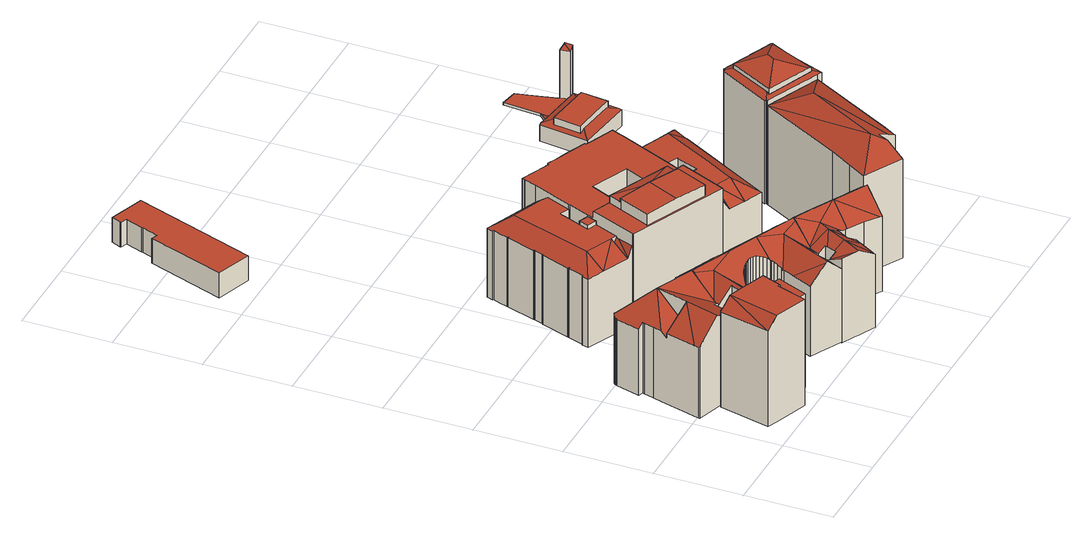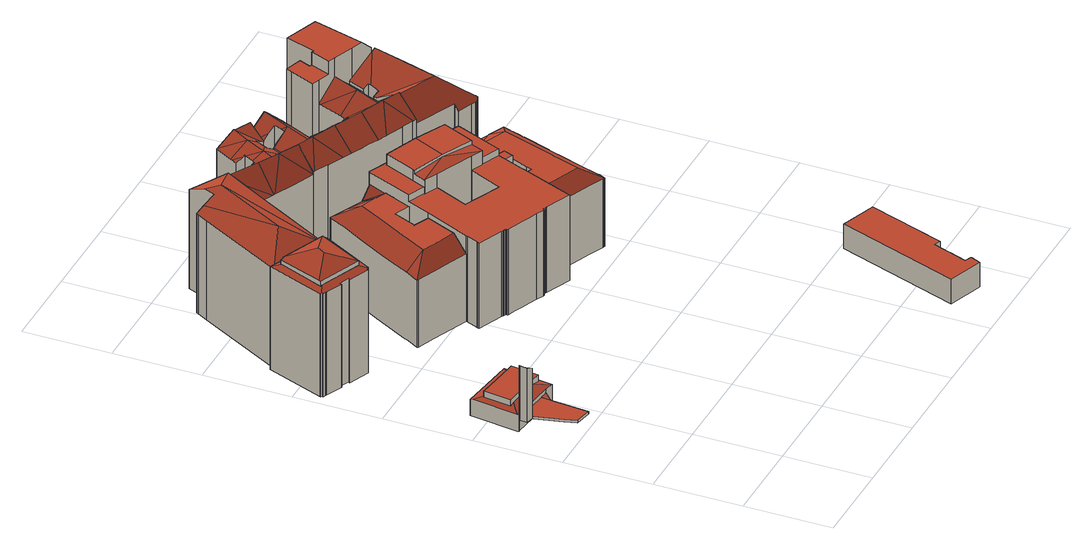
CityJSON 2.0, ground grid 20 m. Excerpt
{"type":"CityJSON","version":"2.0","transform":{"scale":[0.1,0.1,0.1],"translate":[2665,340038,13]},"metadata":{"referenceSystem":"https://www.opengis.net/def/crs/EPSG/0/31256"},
"CityObjects":{
"building1":{"type":"Building","attributes":{"Blattnummer":"105080","HoeheDach":"39","HoeheGrund":"13","NiedrigsteTraufeDesGebaeudes":"36","roofType":"FLACHDACH","measuredHeight":25.95},"geometry":[{"type":"Solid","lod":"2","boundaries":[[[[0,1,2,3]],[[4,1,0]],[[5,6,7,8,9,0,3,10]],[[11,12,13,14,15,16,17,18]],[[9,8,19,20]],[[7,6,15,14]],[[5,10,21,22]],[[17,16,23,24]],[[13,12,25,26]],[[12,11,27,25]],[[11,18,28,27]],[[18,17,24,28]],[[28,24,23,29,22,21,30,31,32,33,34,20,19,35,26,25,27]],[[9,20,34,33,4,0]],[[23,16,15,6,5,22,29]],[[14,13,26,35,19,8,7]],[[21,10,3,2,31,30]],[[1,4,33,32,31,2]]]],"semantics":{"surfaces":[{"type":"RoofSurface","Dachneigung":"41.85","Dachorientierung":"285.28","Flaeche":"22.73"},{"type":"RoofSurface","Dachneigung":"45.83","Dachorientierung":"283.5","Flaeche":"23.45"},{"type":"RoofSurface","Dachneigung":"90.0","Dachorientierung":"-1.0","Flaeche":"108.23"},{"type":"RoofSurface","Dachneigung":"90.0","Dachorientierung":"-1.0","Flaeche":"34.58"},{"type":"WallSurface"},{"type":"GroundSurface"}],"values":[[0,1,2,3,4,4,4,4,4,4,4,4,5,4,4,4,4,4]]}}]},
"building2":{"type":"Building","children":["building2-1","building2-2","building2-3","building2-4"]},
"building2-1":{"type":"BuildingPart","attributes":{"Blattnummer":"105080","HoeheDach":"26","HoeheGrund":"14","NiedrigsteTraufeDesGebaeudes":"26","roofType":"FLACHDACH","measuredHeight":12.68},"parents":["building2"],"geometry":[{"type":"Solid","lod":"2","boundaries":[[[[36,37,38,39,40,41,42,43,44,45,46,47,48,49]],[[50,51,52,53,54,55,56,57,58,59,60,61,62,63]],[[61,36,49,62]],[[60,37,36,61]],[[59,38,37,60]],[[58,39,38,59]],[[57,40,39,58]],[[56,41,40,57]],[[55,42,41,56]],[[54,43,42,55]],[[53,44,43,54]],[[52,45,44,53]],[[51,46,45,52]],[[50,47,46,51]],[[63,48,47,50]],[[62,49,48,63]]]],"semantics":{"surfaces":[{"type":"GroundSurface"},{"type":"RoofSurface","Dachneigung":"90.0","Dachorientierung":"-1.0","Flaeche":"9.76"},{"type":"WallSurface"}],"values":[[0,1,2,2,2,2,2,2,2,2,2,2,2,2,2,2]]}}]},
"building2-2":{"type":"BuildingPart","attributes":{"Blattnummer":"105080","HoeheDach":"36","HoeheGrund":"13","NiedrigsteTraufeDesGebaeudes":"30","roofType":"SATTELDACH","measuredHeight":22.44},"parents":["building2"],"geometry":[{"type":"Solid","lod":"2","boundaries":[[[[64,65,66,67]],[[68,69,70]],[[71,72,73,74]],[[75,76,77,78]],[[79,80,70,72,81]],[[81,72,71]],[[82,83,78,84]],[[85,86,87,82,84,88]],[[89,90,91]],[[92,93,94,95,96,97,88,98,99]],[[100,101,102,103,104,105,106]],[[107,85,88,108]],[[109,110,111,97,104,112]],[[112,104,103]],[[113,101,100]],[[114,97,111]],[[115,116,108,117]],[[66,65,118,119]],[[120,121,122,123]],[[124,125,126,127]],[[125,128,129,126]],[[130,131,132,133]],[[131,134,135,132]],[[134,136,137,135]],[[136,138,139,137]],[[140,141,142,143]],[[141,144,145,142]],[[144,146,147,145]],[[146,148,149,147]],[[148,150,151,149]],[[150,152,153,151]],[[152,154,155,153]],[[154,156,157,155]],[[156,158,159,157]],[[158,160,161,159]],[[95,94,162,163]],[[94,93,164,162]],[[93,92,165,164]],[[92,99,166,165]],[[167,168,169,170]],[[69,68,77,76,171,172,173,174,122,121]],[[111,110,175,176,177,178,179,115,117,114]],[[83,82,87,86,85,107,180,167,170,181,182,183,184,185,186,187,188,129,128,189]],[[177,176,175,190,191,192,193,194,195,196,197,198,199,200,201,202,203,204,163,162,164,165,166,205,143,142,145,147,149,151,153,155,157,159,161,206,133,132,135,137,139,207,208,209,210,211,212,213,214,119,118,215,216,217,123,122,174,173,172,171,218,127,126,129,188,187,186,185,184,183,182,181,170,169,219,179,178]],[[210,209,208,79,81,71,74,211]],[[89,220,221,203,202,201,200,90]],[[198,197,106,105,91,90,200,199]],[[192,191,112,103,102,193]],[[115,179,219,169,168,116]],[[175,110,109,112,191,190]],[[196,195,113,100,106,197]],[[113,195,194,193,102,101]],[[96,95,163,204,203,221]],[[166,99,98,140,143,205]],[[206,161,160,222,130,133]],[[207,139,138,80,79,208]],[[124,127,218,171,76,75]],[[211,74,73,223,213,212]],[[224,120,123,217,216,225]],[[213,223,67,66,119,214]],[[225,216,215,118,65,64]],[[116,168,167,180,107,108]],[[114,117,108,88,97]],[[105,104,97,96,221,220,89,91]],[[138,136,134,131,130,222,160,158,156,154,152,150,148,146,144,141,140,98,88,84,70,80]],[[83,189,128,125,124,75,78]],[[84,78,77,68,70]],[[223,73,72,70,69,121,120,224,225,64,67]]]],"semantics":{"surfaces":[{"type":"RoofSurface","Dachneigung":"47.55","Dachorientierung":"293.14","Flaeche":"12.4"},{"type":"RoofSurface","Dachneigung":"50.32","Dachorientierung":"203.25","Flaeche":"16.79"},{"type":"RoofSurface","Dachneigung":"47.55","Dachorientierung":"113.84","Flaeche":"23.1"},{"type":"RoofSurface","Dachneigung":"50.32","Dachorientierung":"23.34","Flaeche":"16.51"},{"type":"RoofSurface","Dachneigung":"47.99","Dachorientierung":"113.84","Flaeche":"24.02"},{"type":"RoofSurface","Dachneigung":"47.99","Dachorientierung":"114.54","Flaeche":"18.95"},{"type":"RoofSurface","Dachneigung":"49.98","Dachorientierung":"23.34","Flaeche":"26.94"},{"type":"RoofSurface","Dachneigung":"49.92","Dachorientierung":"23.52","Flaeche":"49.02"},{"type":"RoofSurface","Dachneigung":"48.42","Dachorientierung":"294.54","Flaeche":"14.78"},{"type":"RoofSurface","Dachneigung":"49.82","Dachorientierung":"203.3","Flaeche":"27.8"},{"type":"RoofSurface","Dachneigung":"48.41","Dachorientierung":"115.39","Flaeche":"23.15"},{"type":"RoofSurface","Dachneigung":"49.83","Dachorientierung":"23.27","Flaeche":"27.66"},{"type":"RoofSurface","Dachneigung":"48.93","Dachorientierung":"115.38","Flaeche":"22.01"},{"type":"RoofSurface","Dachneigung":"48.9","Dachorientierung":"116.24","Flaeche":"0.65"},{"type":"RoofSurface","Dachneigung":"48.9","Dachorientierung":"116.24","Flaeche":"1.57"},{"type":"RoofSurface","Dachneigung":"49.4","Dachorientierung":"203.25","Flaeche":"13.41"},{"type":"RoofSurface","Dachneigung":"49.4","Dachorientierung":"23.34","Flaeche":"13.49"},{"type":"WallSurface"},{"type":"GroundSurface"},{"type":"RoofSurface","Dachneigung":"49.59","Dachorientierung":"23.79","Flaeche":"26.19"},{"type":"RoofSurface","Dachneigung":"49.58","Dachorientierung":"203.42","Flaeche":"11.69"},{"type":"RoofSurface","Dachneigung":"48.93","Dachorientierung":"295.39","Flaeche":"52.09"},{"type":"RoofSurface","Dachneigung":"49.96","Dachorientierung":"203.22","Flaeche":"55.84"},{"type":"RoofSurface","Dachneigung":"50.15","Dachorientierung":"23.8","Flaeche":"25.84"},{"type":"RoofSurface","Dachneigung":"50.15","Dachorientierung":"203.34","Flaeche":"11.72"},{"type":"RoofSurface","Dachneigung":"47.99","Dachorientierung":"293.84","Flaeche":"34.98"}],"values":[[0,1,2,3,4,5,6,7,8,9,10,11,12,13,14,15,16,17,17,17,17,17,17,17,17,17,17,17,17,17,17,17,17,17,17,17,17,17,17,17,17,17,17,18,17,17,17,17,17,17,17,17,17,17,17,17,17,17,17,17,17,19,20,21,22,23,24,25]]}}]},
"building2-3":{"type":"BuildingPart","attributes":{"Blattnummer":"105080","HoeheDach":"36","HoeheGrund":"13","NiedrigsteTraufeDesGebaeudes":"31","roofType":"SATTELDACH","measuredHeight":22.95},"parents":["building2"],"geometry":[{"type":"Solid","lod":"2","boundaries":[[[[226,227,228,229,230]],[[231,232,233,234,227,226]],[[235,236,237,238,239]],[[232,231,240]],[[236,235,233,232]],[[241,242,237,236]],[[243,242,241]],[[244,245,246,247,236,232,248]],[[249,248,232,240]],[[250,251,243,252]],[[253,254,241,236,255]],[[255,236,247]],[[256,245,244]],[[257,258,259,241,254]],[[260,261,252,259]],[[262,259,258,263]],[[264,265,260,259,266]],[[267,266,259,262]],[[268,269,270,271,272,273,265,264]],[[229,228,274,275]],[[239,238,276,277]],[[273,272,278,279]],[[272,271,280,278]],[[269,268,281,282]],[[283,261,260,265,273,279,284,285,286,287,288,289,251,250]],[[237,242,243,251,289,290,291,292,276,238]],[[293,294,295,296,249,240,231,226,230,229,275,297]],[[298,299,300,301,302,303,304,305,306,307,308,309,310,311,312,313,296,295,294,293,297,275,274,314,315,316,317,277,276,292,291,290,289,288,287,286,285,284,279,278,280,318,282,281]],[[233,235,239,277,317,316,315,234]],[[308,307,306,253,255,247,246,309]],[[313,312,311,256,244,248,249,296]],[[300,299,298,281,268,264,266,267]],[[269,282,318,280,271,270]],[[300,267,262,263,302,301]],[[302,263,258,257,304,303]],[[304,257,254,253,306,305]],[[256,311,310,309,246,245]],[[234,315,314,274,228,227]],[[261,283,250,252]],[[259,252,243,241]]]],"semantics":{"surfaces":[{"type":"RoofSurface","Dachneigung":"60.17","Dachorientierung":"26.24","Flaeche":"11.37"},{"type":"RoofSurface","Dachneigung":"58.97","Dachorientierung":"298.86","Flaeche":"12.83"},{"type":"RoofSurface","Dachneigung":"60.07","Dachorientierung":"296.24","Flaeche":"11.85"},{"type":"RoofSurface","Dachneigung":"57.7","Dachorientierung":"118.86","Flaeche":"12.44"},{"type":"RoofSurface","Dachneigung":"58.97","Dachorientierung":"298.61","Flaeche":"11.32"},{"type":"RoofSurface","Dachneigung":"60.16","Dachorientierung":"299.04","Flaeche":"8.48"},{"type":"RoofSurface","Dachneigung":"43.48","Dachorientierung":"209.41","Flaeche":"17.47"},{"type":"RoofSurface","Dachneigung":"58.97","Dachorientierung":"118.61","Flaeche":"14.08"},{"type":"RoofSurface","Dachneigung":"58.89","Dachorientierung":"121.47","Flaeche":"13.11"},{"type":"RoofSurface","Dachneigung":"43.52","Dachorientierung":"27.68","Flaeche":"17.86"},{"type":"RoofSurface","Dachneigung":"60.16","Dachorientierung":"119.03","Flaeche":"7.09"},{"type":"RoofSurface","Dachneigung":"60.18","Dachorientierung":"121.47","Flaeche":"3.58"},{"type":"RoofSurface","Dachneigung":"60.18","Dachorientierung":"121.47","Flaeche":"1.64"},{"type":"RoofSurface","Dachneigung":"47.41","Dachorientierung":"209.41","Flaeche":"19.11"},{"type":"RoofSurface","Dachneigung":"47.37","Dachorientierung":"27.68","Flaeche":"20.02"},{"type":"RoofSurface","Dachneigung":"47.43","Dachorientierung":"211.7","Flaeche":"26.38"},{"type":"RoofSurface","Dachneigung":"47.37","Dachorientierung":"27.84","Flaeche":"34.73"},{"type":"RoofSurface","Dachneigung":"50.32","Dachorientierung":"207.84","Flaeche":"33.5"},{"type":"RoofSurface","Dachneigung":"50.14","Dachorientierung":"24.02","Flaeche":"31.4"},{"type":"WallSurface"},{"type":"GroundSurface"},{"type":"RoofSurface","Dachneigung":"45.41","Dachorientierung":"24.02","Flaeche":"37.85"},{"type":"RoofSurface","Dachneigung":"45.51","Dachorientierung":"207.68","Flaeche":"17.11"}],"values":[[0,1,2,3,4,5,6,7,8,9,10,11,12,13,14,15,16,17,18,19,19,19,19,19,19,19,19,20,19,19,19,19,19,19,19,19,19,19,21,22]]}}]},
"building2-4":{"type":"BuildingPart","attributes":{"Blattnummer":"105080","HoeheDach":"36","HoeheGrund":"13","NiedrigsteTraufeDesGebaeudes":"29","roofType":"SATTELDACH","measuredHeight":22.43},"parents":["building2"],"geometry":[{"type":"Solid","lod":"2","boundaries":[[[[319,320,321,322,323]],[[324,325,320,319]],[[326,327,328,329]],[[330,331,332,333,334,335,336]],[[337,326,338]],[[322,321,339,340]],[[324,319,329,328]],[[341,342,343,344]],[[342,345,346,343]],[[345,347,348,346]],[[349,350,351,352]],[[350,353,354,351]],[[353,355,356,354]],[[355,357,358,356]],[[357,359,360,358]],[[359,361,362,360]],[[361,363,364,362]],[[363,365,366,364]],[[367,368,369,370]],[[368,371,372,369]],[[371,373,374,372]],[[373,375,376,374]],[[375,377,378,376]],[[377,379,380,378]],[[379,381,382,380]],[[381,383,384,382]],[[383,385,386,384]],[[385,387,388,386]],[[387,389,390,388]],[[333,332,118,391]],[[332,331,119,118]],[[331,330,392,119]],[[330,336,393,392]],[[319,326,329]],[[394,395,396,122]],[[320,325,324,328,327,341,344,397,398,399,400,339,321]],[[401,122,396,402,391,118,119,392,393,403,404,340,339,400,399,398,397,344,343,346,348,405,352,351,354,356,358,360,362,364,366,406,370,369,372,374,376,378,380,382,384,386,388,390,407,171,408]],[[403,393,336,335,323,322,340,404]],[[394,122,401,408,171,409,337,338]],[[409,171,407,390,389,410]],[[402,396,395,334,333,391]],[[411,367,370,406,366,365]],[[412,349,352,405,348,347]],[[337,409,410,389,387,385,383,381,379,377,375,373,371,368,367,411,326]],[[334,395,394,338,326,319,323,335]],[[342,341,327,326,411,365,363,361,359,357,355,353,350,349,412,347,345]]]],"semantics":{"surfaces":[{"type":"RoofSurface","Dachneigung":"46.53","Dachorientierung":"286.57","Flaeche":"35.12"},{"type":"RoofSurface","Dachneigung":"47.12","Dachorientierung":"285.58","Flaeche":"27.48"},{"type":"RoofSurface","Dachneigung":"50.95","Dachorientierung":"203.58","Flaeche":"33.16"},{"type":"RoofSurface","Dachneigung":"60.85","Dachorientierung":"110.9","Flaeche":"22.43"},{"type":"RoofSurface","Dachneigung":"57.23","Dachorientierung":"203.58","Flaeche":"39.48"},{"type":"WallSurface"},{"type":"GroundSurface"},{"type":"RoofSurface","Dachneigung":"43.36","Dachorientierung":"23.58","Flaeche":"96.39"},{"type":"RoofSurface","Dachneigung":"62.42","Dachorientierung":"106.57","Flaeche":"85.81"},{"type":"RoofSurface","Dachneigung":"47.68","Dachorientierung":"285.58","Flaeche":"54.49"}],"values":[[0,1,2,3,4,5,5,5,5,5,5,5,5,5,5,5,5,5,5,5,5,5,5,5,5,5,5,5,5,5,5,5,5,5,5,5,6,5,5,5,5,5,5,7,8,9]]}}]},
"building3":{"type":"Building","attributes":{"Blattnummer":"105080","HoeheDach":"22","HoeheGrund":"16","NiedrigsteTraufeDesGebaeudes":"22","roofType":"FLACHDACH","measuredHeight":6.01},"geometry":[{"type":"Solid","lod":"2","boundaries":[[[[413,414,415,416,417,418,419,420,421,422,423,424]],[[425,426,427,428,429,430,431,432,433,434,435,436]],[[434,413,424,435]],[[433,414,413,434]],[[432,415,414,433]],[[431,416,415,432]],[[430,417,416,431]],[[429,418,417,430]],[[428,419,418,429]],[[427,420,419,428]],[[426,421,420,427]],[[425,422,421,426]],[[436,423,422,425]],[[435,424,423,436]]]],"semantics":{"surfaces":[{"type":"GroundSurface"},{"type":"RoofSurface","Dachneigung":"90.0","Dachorientierung":"-1.0","Flaeche":"245.89"},{"type":"WallSurface"}],"values":[[0,1,2,2,2,2,2,2,2,2,2,2,2,2]]}}]},
"building4":{"type":"Building","children":["building4-1","building4-2","building4-3","building4-4","building4-5"]},
"building4-1":{"type":"BuildingPart","attributes":{"Blattnummer":"105080","HoeheDach":"39","HoeheGrund":"14","NiedrigsteTraufeDesGebaeudes":"38","roofType":"SATTELDACH","measuredHeight":25.34},"parents":["building4"],"geometry":[{"type":"Solid","lod":"2","boundaries":[[[[437,438,439,440,441]],[[442,443,444,445]],[[446,447,448,442,445]],[[449,450,437,441,451]],[[452,446,445,453]],[[440,439,454,455]],[[448,447,456,457]],[[449,451,458,459]],[[459,458,460,455,454,461,462,463,457,456,464,465,466]],[[466,465,452,453,450,449,459]],[[452,465,464,456,447,446]],[[448,457,463,462,443,442]],[[458,451,441,440,455,460]],[[450,453,445,444,438,437]],[[438,444,443,462,461,454,439]]]],"semantics":{"surfaces":[{"type":"RoofSurface","Dachneigung":"87.16","Dachorientierung":"293.69","Flaeche":"64.66"},{"type":"RoofSurface","Dachneigung":"85.03","Dachorientierung":"293.68","Flaeche":"12.83"},{"type":"RoofSurface","Dachneigung":"77.71","Dachorientierung":"23.69","Flaeche":"25.63"},{"type":"RoofSurface","Dachneigung":"87.16","Dachorientierung":"113.68","Flaeche":"64.61"},{"type":"RoofSurface","Dachneigung":"85.03","Dachorientierung":"113.68","Flaeche":"12.82"},{"type":"WallSurface"},{"type":"GroundSurface"}],"values":[[0,1,2,3,4,5,5,5,6,5,5,5,5,5,5]]}}]},
"building4-2":{"type":"BuildingPart","attributes":{"Blattnummer":"105080","HoeheDach":"34","HoeheGrund":"14","NiedrigsteTraufeDesGebaeudes":"34","roofType":"FLACHDACH","measuredHeight":20.18},"parents":["building4"],"geometry":[{"type":"Solid","lod":"2","boundaries":[[[[467,468,469,470]],[[471,472,473,474]],[[472,467,470,473]],[[471,468,467,472]],[[474,469,468,471]],[[473,470,469,474]]]],"semantics":{"surfaces":[{"type":"GroundSurface"},{"type":"RoofSurface","Dachneigung":"90.0","Dachorientierung":"-1.0","Flaeche":"5.53"},{"type":"WallSurface"}],"values":[[0,1,2,2,2,2]]}}]},
"building4-3":{"type":"BuildingPart","attributes":{"Blattnummer":"105080","HoeheDach":"33","HoeheGrund":"14","NiedrigsteTraufeDesGebaeudes":"30","roofType":"FLACHDACH","measuredHeight":19.69},"parents":["building4"],"geometry":[{"type":"Solid","lod":"2","boundaries":[[[[475,476,477]],[[478,479,480,475,477]],[[481,478,482]],[[483,481,482]],[[483,482,484]],[[485,486,487]],[[488,489,490,491]],[[481,492,480,479]],[[481,479,478]],[[493,494,495,496]],[[497,484,498,499]],[[500,485,501,502]],[[497,503,504,505,506,487,486,507,508,483,484]],[[509,510,511,512,513,501,485,487,506,505,504,503,497,499]],[[514,515,498,484,482,478,477,476,516,517]],[[512,511,510,509,499,498,515,514,517,516,518,519,491,490,520,496,495,521,522,523,524,502,501,513]],[[483,508,507,486,525,526,494,493,527,489,488,492,481]],[[486,485,500,528,529,530,526,525]],[[475,480,492,488,491,519,518,516,476]],[[527,493,496,520,490,489]],[[528,500,502,524,523,522,530,529]],[[526,530,522,521,495,494]]]],"semantics":{"surfaces":[{"type":"RoofSurface","Dachneigung":"34.12","Dachorientierung":"113.37","Flaeche":"8.33"},{"type":"RoofSurface","Dachneigung":"37.75","Dachorientierung":"117.36","Flaeche":"9.85"},{"type":"RoofSurface","Dachneigung":"55.02","Dachorientierung":"203.68","Flaeche":"11.64"},{"type":"RoofSurface","Dachneigung":"55.61","Dachorientierung":"202.1","Flaeche":"12.45"},{"type":"RoofSurface","Dachneigung":"55.68","Dachorientierung":"203.68","Flaeche":"13.71"},{"type":"RoofSurface","Dachneigung":"55.28","Dachorientierung":"119.04","Flaeche":"10.63"},{"type":"WallSurface"},{"type":"RoofSurface","Dachneigung":"55.29","Dachorientierung":"118.83","Flaeche":"131.42"},{"type":"GroundSurface"},{"type":"RoofSurface","Dachneigung":"90.0","Dachorientierung":"-1.0","Flaeche":"135.58"},{"type":"RoofSurface","Dachneigung":"48.52","Dachorientierung":"22.1","Flaeche":"55.3"}],"values":[[0,1,2,3,4,5,6,6,6,6,6,6,7,6,6,8,9,10,6,6,6,6]]}}]},
"building4-4":{"type":"BuildingPart","attributes":{"Blattnummer":"105080","HoeheDach":"33","HoeheGrund":"14","NiedrigsteTraufeDesGebaeudes":"31","roofType":"FLACHDACH","measuredHeight":19.41},"parents":["building4"],"geometry":[{"type":"Solid","lod":"2","boundaries":[[[[531,532,533]],[[534,531,533,535]],[[534,535,536]],[[537,538,539,540,541]],[[537,541,542]],[[543,544,545,546]],[[547,548,549,550]],[[548,551,552,549]],[[551,553,554,552]],[[553,555,556,554]],[[555,557,558,556]],[[557,559,560,558]],[[559,561,562,560]],[[561,563,564,562]],[[563,565,566,564]],[[565,567,568,566]],[[567,569,570,568]],[[569,571,572,570]],[[571,573,574,572]],[[573,575,576,574]],[[534,536,540,539]],[[577,578,579,580]],[[581,534,539,538]],[[582,583,584,585]],[[583,586,587,584]],[[588,589,590,591]],[[592,593,594,595]],[[593,596,597,594]],[[598,599,600,601,542,541,540,536,535,533,532,602,603]],[[604,605,585,584,587,606,580,579,607,608,601,600,599,598,603,602,546,545,609,550,549,552,554,556,558,560,562,564,566,568,570,572,574,576,610,591,590,595,594,597,611,612,613]],[[614,615,592,589,588,616,575,573,571,569,567,565,563,561,559,557,555,553,551,548,547,617,544,543,532,531]],[[581,578,577,618,586,583,582,619,620,621,622,615,614,531,534]],[[608,607,579,578,581,538,537,542,601]],[[613,612,623,621,620,604]],[[623,612,611,597,596,624]],[[592,595,590,589]],[[604,620,619,582,585,605]],[[606,587,586,618,577,580]],[[616,588,591,610,576,575]],[[617,547,550,609,545,544]],[[543,546,602,532]],[[622,621,623,624,596,593,592,615]]]],"semantics":{"surfaces":[{"type":"RoofSurface","Dachneigung":"58.08","Dachorientierung":"203.54","Flaeche":"11.07"},{"type":"RoofSurface","Dachneigung":"58.12","Dachorientierung":"202.53","Flaeche":"18.38"},{"type":"RoofSurface","Dachneigung":"58.75","Dachorientierung":"203.54","Flaeche":"18.34"},{"type":"RoofSurface","Dachneigung":"28.72","Dachorientierung":"288.63","Flaeche":"7.48"},{"type":"RoofSurface","Dachneigung":"24.54","Dachorientierung":"291.84","Flaeche":"6.29"},{"type":"WallSurface"},{"type":"GroundSurface"},{"type":"RoofSurface","Dachneigung":"56.22","Dachorientierung":"288.66","Flaeche":"114.45"},{"type":"RoofSurface","Dachneigung":"89.99","Dachorientierung":"-1.0","Flaeche":"159.42"},{"type":"RoofSurface","Dachneigung":"50.88","Dachorientierung":"22.52","Flaeche":"50.99"}],"values":[[0,1,2,3,4,5,5,5,5,5,5,5,5,5,5,5,5,5,5,5,5,5,5,5,5,5,5,5,5,6,7,8,5,5,5,5,5,5,5,5,5,9]]}}]},
"building4-5":{"type":"BuildingPart","attributes":{"Blattnummer":"105080","HoeheDach":"36","HoeheGrund":"14","NiedrigsteTraufeDesGebaeudes":"35","roofType":"FLACHDACH","measuredHeight":22.45},"parents":["building4"],"geometry":[{"type":"Solid","lod":"2","boundaries":[[[[625,626,627,628]],[[626,629,630,627]],[[629,631,632,630]],[[631,633,634,632]],[[633,635,636,634]],[[635,637,638,636]],[[637,639,640,638]],[[639,641,642,640]],[[641,643,644,642]],[[643,645,646,644]],[[645,647,648,646]],[[647,649,650,648]],[[651,652,456,465]],[[652,653,654,456]],[[653,655,656,654]],[[655,657,457,656]],[[657,658,462,457]],[[659,660,625,628,661,662,663,664,665,666]],[[667,668,669,670,671,672,673,674,675]],[[676,677,650,649,678,679,680,681,682]],[[683,684,651,465,685,459,686]],[[462,658,687,688,454]],[[644,646,648,650,677,676,682,689,690,674,673,672,671,691,692,693,694,695,696,697,698,699,700,701,702,664,663,662,661,628,627,630,632,634,636,638,640,642],[457,462,454,455,458,459,685,465,456,654,656]],[[681,680,683,686,703,704,688,687,668,667,675,705,706]],[[657,655,653,652,651,684,679,678,649,647,645,643,641,639,637,635,633,631,629,626,625,660,659,666,665,707,708,709,710,711,712,713,714,715,716,717,718,670,669,658]],[[705,675,674,690]],[[668,687,658,669]],[[688,704,455,454]],[[704,703,458,455]],[[703,686,459,458]],[[683,680,679,684]],[[681,706,689,682]],[[706,705,690,689]],[[670,718,691,671]],[[718,717,692,691]],[[717,716,693,692]],[[716,715,694,693]],[[715,714,695,694]],[[714,713,696,695]],[[713,712,697,696]],[[712,711,698,697]],[[711,710,699,698]],[[710,709,700,699]],[[709,708,701,700]],[[708,707,702,701]],[[707,665,664,702]]]],"semantics":{"surfaces":[{"type":"WallSurface"},{"type":"GroundSurface"},{"type":"RoofSurface","Dachneigung":"90.0","Dachorientierung":"-1.0","Flaeche":"113.74"},{"type":"RoofSurface","Dachneigung":"90.0","Dachorientierung":"-1.0","Flaeche":"445.83"}],"values":[[0,0,0,0,0,0,0,0,0,0,0,0,0,0,0,0,0,0,0,0,0,0,1,2,3,0,0,0,0,0,0,0,0,0,0,0,0,0,0,0,0,0,0,0,0,0]]}}]},
"building5":{"type":"Building","children":["building5-1","building5-2","building5-3"]},
"building5-1":{"type":"BuildingPart","attributes":{"Blattnummer":"105080","HoeheDach":"41","HoeheGrund":"13","NiedrigsteTraufeDesGebaeudes":"38","roofType":"WALMDACH","measuredHeight":27.76},"parents":["building5"],"geometry":[{"type":"Solid","lod":"2","boundaries":[[[[719,720,721,722,723,724,725]],[[726,725,724,727]],[[728,719,725,729]],[[730,731,729,725,726]],[[732,733,734,729,731,735]],[[734,728,729]],[[724,723,736,737]],[[727,724,737,738]],[[734,733,739,740]],[[733,732,741,739]],[[732,735,742,741]],[[728,734,740,743]],[[741,742,744,745,746,738,737,736,747,748,749,750,743,740,739]],[[720,719,728,743,750,749,748,721]],[[742,735,731,730,745,744]],[[738,746,745,730,726,727]],[[722,721,748,747,736,723]]]],"semantics":{"surfaces":[{"type":"RoofSurface","Dachneigung":"62.83","Dachorientierung":"299.27","Flaeche":"125.98"},{"type":"RoofSurface","Dachneigung":"62.74","Dachorientierung":"208.44","Flaeche":"45.13"},{"type":"RoofSurface","Dachneigung":"62.45","Dachorientierung":"299.01","Flaeche":"74.65"},{"type":"RoofSurface","Dachneigung":"62.94","Dachorientierung":"119.01","Flaeche":"56.78"},{"type":"RoofSurface","Dachneigung":"62.57","Dachorientierung":"118.76","Flaeche":"122.72"},{"type":"RoofSurface","Dachneigung":"62.6","Dachorientierung":"22.79","Flaeche":"54.74"},{"type":"WallSurface"},{"type":"GroundSurface"}],"values":[[0,1,2,3,4,5,6,6,6,6,6,6,7,6,6,6,6]]}}]},
"building5-2":{"type":"BuildingPart","attributes":{"Blattnummer":"105080","HoeheDach":"40","HoeheGrund":"14","NiedrigsteTraufeDesGebaeudes":"39","roofType":"PULTDACH","measuredHeight":25.85},"parents":["building5"],"geometry":[{"type":"Solid","lod":"2","boundaries":[[[[751,752,753,754,755,756,757,758,759]],[[760,761,762,763,764,752,751,765,766]],[[767,768,769,770,771,772,773,774,775,776,777,778,779,755,754]],[[780,781,768,767,782,762,761]],[[758,757,783,784]],[[757,756,785,783]],[[759,758,784,786]],[[764,763,787,788]],[[761,760,789,790]],[[760,766,791,789]],[[766,765,792,791]],[[779,778,793,794]],[[778,777,795,793]],[[777,776,796,795]],[[776,775,797,796]],[[775,774,798,797]],[[774,773,799,798]],[[773,772,800,799]],[[772,771,801,800]],[[771,770,802,801]],[[770,769,803,802]],[[781,780,804,805]],[[780,761,790,804]],[[790,789,791,792,806,786,784,783,785,807,794,793,795,796,797,798,799,800,801,802,803,808,805,804],[809,810,811,788,787,812,813,814]],[[814,813,782,767,754,753,810,809]],[[781,805,808,803,769,768]],[[762,782,813,812,787,763]],[[751,759,786,806,792,765]],[[811,810,753,752,764,788]],[[755,779,794,807,785,756]]]],"semantics":{"surfaces":[{"type":"RoofSurface","Dachneigung":"68.52","Dachorientierung":"298.81","Flaeche":"24.58"},{"type":"RoofSurface","Dachneigung":"68.61","Dachorientierung":"202.6","Flaeche":"18.19"},{"type":"RoofSurface","Dachneigung":"68.61","Dachorientierung":"22.33","Flaeche":"23.04"},{"type":"RoofSurface","Dachneigung":"68.64","Dachorientierung":"110.96","Flaeche":"22.06"},{"type":"WallSurface"},{"type":"GroundSurface"}],"values":[[0,1,2,3,4,4,4,4,4,4,4,4,4,4,4,4,4,4,4,4,4,4,4,5,4,4,4,4,4,4]]}}]},
"building5-3":{"type":"BuildingPart","attributes":{"Blattnummer":"105080","HoeheDach":"43","HoeheGrund":"14","NiedrigsteTraufeDesGebaeudes":"40","roofType":"WALMDACH","measuredHeight":29},"parents":["building5"],"geometry":[{"type":"Solid","lod":"2","boundaries":[[[[815,816,817,818]],[[818,817,819]],[[820,821,816,815]],[[817,816,810,788]],[[816,821,813,810]],[[822,787,823,824,788,810,813,825]],[[823,787,826,827,819,817,788,824]],[[822,825,813,821,820,828,826,787]],[[827,826,828,820,815,818,819]]]],"semantics":{"surfaces":[{"type":"RoofSurface","Dachneigung":"68.31","Dachorientierung":"297.78","Flaeche":"40.82"},{"type":"RoofSurface","Dachneigung":"65.57","Dachorientierung":"202.17","Flaeche":"29.8"},{"type":"RoofSurface","Dachneigung":"65.57","Dachorientierung":"22.1","Flaeche":"29.75"},{"type":"WallSurface"},{"type":"GroundSurface"},{"type":"RoofSurface","Dachneigung":"68.31","Dachorientierung":"117.78","Flaeche":"43.66"}],"values":[[0,1,2,3,3,4,3,3,5]]}}]},
"building6":{"type":"Building","attributes":{"Blattnummer":"105080","HoeheDach":"20","HoeheGrund":"14","NiedrigsteTraufeDesGebaeudes":"18","roofType":"FLACHDACH","measuredHeight":6.02},"geometry":[{"type":"Solid","lod":"2","boundaries":[[[[829,830,831,832,833,834,835,836,837]],[[838,839,840,841,830,829,837,842]],[[843,844,845,846,847,848,849,850,851,852]],[[853,854,855,856,857,858,859,834,833]],[[838,856,855,854,860,861,840,839]],[[836,835,862,863]],[[851,850,832,831]],[[846,845,861,860]],[[859,858,864,865]],[[858,857,866,864]],[[848,847,846,860,854,853,833,832,850,849]],[[841,840,861,845,844,843,852,851,831,830]],[[867,868,869,863,862,870,865,864,866,871]],[[868,867,871,866,857,856,838,842]],[[868,842,837,836,863,869]],[[859,865,870,862,835,834]]]],"semantics":{"surfaces":[{"type":"RoofSurface","Dachneigung":"72.98","Dachorientierung":"277.46","Flaeche":"16.2"},{"type":"RoofSurface","Dachneigung":"72.9","Dachorientierung":"187.47","Flaeche":"28.71"},{"type":"RoofSurface","Dachneigung":"90.0","Dachorientierung":"-1.0","Flaeche":"68.58"},{"type":"RoofSurface","Dachneigung":"72.9","Dachorientierung":"7.47","Flaeche":"29.36"},{"type":"RoofSurface","Dachneigung":"72.98","Dachorientierung":"97.47","Flaeche":"13.79"},{"type":"WallSurface"},{"type":"GroundSurface"}],"values":[[0,1,2,3,4,5,5,5,5,5,5,5,6,5,5,5]]}}]},
"building7":{"type":"Building","attributes":{"Blattnummer":"105080","HoeheDach":"30","HoeheGrund":"14","NiedrigsteTraufeDesGebaeudes":"17","roofType":"FLACHDACH","measuredHeight":15.98},"geometry":[{"type":"Solid","lod":"2","boundaries":[[[[872,873,874,875,876,877,878,879,880,881,882,883,884]],[[885,886,880,879,887,888,889,890,891]],[[874,873,892,893,894,895,876,875]],[[896,897,898,899,892,873,872,900,901]],[[878,877,902,903,887,879]],[[881,880,886,885,882]],[[882,885,891,904]],[[901,900,905]],[[896,901,905,906]],[[904,883,882]],[[877,876,895,902]],[[905,900,872,884]],[[896,906,907,897]],[[908,907,906,905,884,883,904,891,890,909]],[[908,909,890,889,888,887,903,902,895,894,893,892,899,898,897,907]]]],"semantics":{"surfaces":[{"type":"RoofSurface","Dachneigung":"90.0","Dachorientierung":"-1.0","Flaeche":"62.37"},{"type":"WallSurface"},{"type":"RoofSurface","Dachneigung":"84.01","Dachorientierung":"7.02","Flaeche":"2.27"},{"type":"RoofSurface","Dachneigung":"61.22","Dachorientierung":"257.14","Flaeche":"1.68"},{"type":"RoofSurface","Dachneigung":"48.54","Dachorientierung":"275.0","Flaeche":"1.48"},{"type":"GroundSurface"}],"values":[[0,1,1,1,1,1,2,3,4,1,1,1,1,1,5]]}}]}
},
"vertices":[
[108,164,260],[54,57,233],[53,55,233],[76,47,260],[81,173,233],[177,87,260],[182,85,260],[200,131,260],[183,137,260],[137,154,260],[154,18,260],[222,58,229],[245,115,229],[229,121,229],[200,131,229],[182,85,229],[188,83,229],[177,57,229],[216,44,229],[183,137,1],[137,154,1],[154,18,1],[177,87,1],[188,83,1],[177,57,1],[245,115,1],[229,121,1],[222,58,1],[216,44,1],[182,85,1],[76,47,1],[53,55,1],[54,57,1],[81,173,1],[108,164,1],[200,131,1],
[280,209,7],[285,211,7],[292,213,7],[299,214,7],[306,214,7],[313,213,7],[320,212,7],[327,208,7],[333,204,7],[338,199,7],[343,193,7],[347,187,7],[350,180,7],[351,178,7],[347,187,134],[343,193,134],[338,199,134],[333,204,134],[327,208,134],[320,212,134],[313,213,134],[306,214,134],[299,214,134],[292,213,134],[285,211,134],[280,209,134],[351,178,134],[350,180,134],
[166,189,182],[161,191,177],[144,151,177],[180,138,211],[202,285,225],[179,231,177],[237,257,216],[231,125,173],[212,199,216],[184,137,216],[229,121,173],[229,332,187],[223,335,187],[203,288,229],[244,271,229],[258,189,174],[260,192,174],[255,181,174],[320,294,186],[301,302,186],[299,247,229],[388,264,186],[365,274,186],[342,284,186],[367,218,229],[340,125,175],[319,79,175],[357,60,214],[351,178,192],[352,173,189],[353,166,184],[353,158,178],[352,154,174],[417,180,216],[350,181,194],[350,180,194],[405,65,181],[400,85,194],[386,92,207],[394,110,208],[390,123,216],[360,58,216],[394,42,182],[408,255,186],[424,193,229],[418,111,189],[427,108,181],[436,127,181],[398,120,208],[413,80,181],[459,172,224],[482,221,187],[481,221,187],[461,177,229],[161,191,4],[144,151,4],[208,204,211],[174,219,177],[174,219,4],[208,204,4],[233,330,187],[259,319,187],[259,319,4],[233,330,4],[260,320,186],[260,320,4],[280,209,193],[279,208,192],[279,208,4],[280,209,4],[273,205,187],[273,205,4],[267,200,182],[267,200,4],[262,195,176],[262,195,4],[347,187,198],[343,193,202],[343,193,4],[347,187,4],[338,199,205],[338,199,4],[333,204,207],[333,204,4],[327,208,208],[327,208,4],[320,212,208],[320,212,4],[313,213,208],[313,213,4],[306,214,206],[306,214,4],[299,214,203],[299,214,4],[292,213,200],[292,213,4],[285,211,196],[285,211,4],[353,166,4],[353,158,4],[352,173,4],[351,178,4],[350,180,4],[447,238,186],[447,237,187],[447,237,4],[447,238,4],[223,335,4],[203,288,4],[202,285,4],[179,231,4],[427,108,4],[436,127,4],[459,172,4],[461,177,4],[482,221,4],[445,238,186],[445,238,4],[408,255,4],[388,264,4],[365,274,4],[342,284,4],[320,294,4],[301,302,4],[265,318,4],[265,318,186],[418,111,4],[398,120,4],[394,110,4],[386,92,4],[400,85,4],[413,80,4],[405,65,4],[394,42,4],[360,58,4],[357,60,4],[319,79,4],[340,125,4],[347,141,4],[352,151,4],[352,154,4],[350,181,4],[282,210,4],[260,192,4],[258,189,4],[255,181,4],[231,125,4],[229,121,4],[184,137,4],[183,137,4],[180,138,4],[166,189,4],[196,176,4],[207,201,4],[229,332,4],[481,221,4],[347,141,175],[352,151,175],[282,210,194],[183,137,214],[207,201,211],[196,176,211],
[432,23,206],[416,78,182],[413,80,182],[394,42,206],[422,28,206],[434,22,208],[457,64,208],[434,75,192],[432,71,192],[443,95,191],[481,109,208],[440,134,179],[427,108,179],[445,100,191],[473,3,180],[496,134,208],[440,135,179],[461,178,230],[499,46,180],[493,69,190],[489,71,193],[491,74,192],[498,44,180],[474,2,179],[483,221,181],[482,221,181],[507,155,230],[507,100,193],[518,94,185],[503,95,193],[508,60,180],[525,90,185],[528,88,185],[554,130,230],[582,177,180],[580,177,180],[597,45,184],[565,66,186],[632,91,228],[584,176,180],[631,89,230],[601,42,184],[637,99,221],[661,140,181],[653,144,181],[625,157,181],[617,160,181],[618,161,180],[413,80,1],[394,42,1],[427,108,1],[445,100,1],[617,160,1],[618,161,1],[625,157,1],[637,99,1],[661,140,1],[532,199,180],[584,176,1],[582,177,1],[580,177,1],[532,199,1],[483,221,1],[482,221,1],[461,178,1],[440,135,1],[440,134,1],[432,23,1],[434,22,1],[473,3,1],[474,2,1],[422,28,1],[632,91,1],[631,89,1],[601,42,1],[597,45,1],[565,66,1],[528,88,1],[525,90,1],[518,94,1],[507,100,1],[503,95,1],[491,74,1],[489,71,1],[493,69,1],[508,60,1],[499,46,1],[498,44,1],[416,78,1],[432,71,1],[434,75,1],[443,95,1],[653,144,1],
[95,254,228],[24,206,176],[21,195,177],[21,193,177],[72,177,228],[43,276,176],[29,225,176],[117,329,228],[47,290,176],[43,276,165],[95,254,165],[137,154,190],[144,151,185],[161,191,184],[149,196,192],[151,202,192],[81,174,223],[81,173,223],[204,291,228],[177,227,183],[21,195,4],[21,193,4],[53,309,176],[59,332,176],[59,332,4],[53,309,4],[60,337,176],[60,337,4],[49,341,165],[49,341,4],[65,396,165],[65,398,166],[65,398,4],[65,396,4],[66,399,166],[66,399,4],[67,401,166],[67,401,4],[68,402,167],[68,402,4],[69,403,168],[69,403,4],[70,404,168],[70,404,4],[72,405,169],[72,405,4],[73,406,170],[73,406,4],[75,407,171],[76,407,169],[76,407,4],[75,407,4],[78,408,168],[78,408,4],[80,408,167],[80,408,4],[81,408,167],[81,408,4],[83,408,166],[83,408,4],[85,407,166],[85,407,4],[86,407,165],[86,407,4],[96,402,166],[96,402,4],[130,388,165],[130,388,4],[127,379,175],[127,379,4],[126,377,177],[126,377,4],[149,196,4],[137,154,4],[81,173,4],[174,219,183],[161,225,190],[161,225,4],[47,290,4],[43,276,4],[29,225,4],[24,206,4],[177,227,4],[151,202,4],[81,174,4],[72,177,4],[54,357,4],[74,406,4],[131,375,4],[204,291,4],[223,335,178],[131,375,177],[74,406,171],[54,357,165],
[87,1223,26],[5,1252,26],[66,1426,26],[67,1429,26],[82,1423,26],[95,1460,26],[96,1463,26],[111,1503,26],[96,1509,26],[96,1511,26],[105,1533,26],[186,1505,26],[96,1511,86],[96,1509,86],[111,1503,86],[96,1463,86],[95,1460,86],[82,1423,86],[67,1429,86],[66,1426,86],[5,1252,86],[87,1223,86],[186,1505,86],[105,1533,86],
[420,480,261],[346,512,258],[345,509,258],[314,438,258],[387,406,261],[360,541,249],[359,541,249],[346,512,249],[420,480,256],[505,477,249],[474,491,249],[387,529,249],[492,445,258],[493,448,258],[461,374,258],[506,477,249],[493,448,249],[345,509,8],[314,438,8],[474,491,8],[387,529,8],[461,374,8],[492,445,8],[387,406,8],[346,512,8],[359,541,8],[360,541,8],[505,477,8],[506,477,8],[493,448,8],
[322,573,11],[313,551,11],[291,560,11],[300,582,11],[313,551,212],[322,573,212],[300,582,212],[291,560,212],
[517,394,202],[500,353,202],[519,345,171],[520,345,171],[541,386,171],[518,396,203],[541,386,204],[557,328,171],[581,370,204],[601,309,171],[741,564,171],[679,550,204],[723,532,171],[545,460,204],[581,445,204],[581,445,7],[545,460,7],[518,396,204],[603,497,204],[568,512,204],[568,512,7],[603,497,7],[601,310,171],[601,309,7],[601,310,7],[739,565,171],[741,564,7],[739,565,7],[624,353,171],[657,412,171],[685,462,171],[721,528,171],[641,480,204],[614,431,204],[624,353,7],[657,412,7],[685,462,7],[721,528,7],[723,532,7],[520,345,7],[557,328,7],[500,353,7],[519,345,7],[517,394,7],[518,396,7],[602,496,7],[598,582,7],[613,616,7],[652,600,7],[697,582,7],[635,568,204],[598,582,204],[602,496,204],[697,582,171],[652,600,171],[613,616,171],
[214,528,204],[161,502,176],[199,485,176],[277,501,204],[200,485,176],[262,458,176],[290,493,202],[291,496,202],[277,501,175],[262,458,175],[263,458,176],[273,453,202],[166,517,176],[168,517,177],[168,517,9],[166,517,9],[179,553,176],[181,552,178],[181,552,9],[179,553,9],[182,553,178],[182,553,9],[180,555,177],[180,555,9],[202,620,177],[202,620,9],[203,621,177],[203,621,9],[204,620,178],[204,620,9],[205,623,178],[205,623,9],[211,641,178],[211,641,9],[212,644,178],[212,644,9],[211,645,177],[211,645,9],[233,711,177],[233,711,9],[235,710,178],[235,710,9],[236,712,178],[236,712,9],[234,713,177],[234,713,9],[291,560,204],[313,551,204],[313,551,9],[291,560,9],[291,496,204],[320,633,204],[315,620,204],[315,620,9],[320,633,9],[300,582,204],[300,582,9],[246,749,177],[244,750,176],[244,750,9],[246,749,9],[250,765,176],[252,764,176],[252,764,9],[250,765,9],[255,763,176],[255,763,9],[200,485,9],[262,458,9],[263,458,9],[273,453,9],[161,502,9],[199,485,9],[342,624,9],[321,633,9],[292,563,9],[291,496,9],[290,493,9],[176,543,9],[240,733,9],[288,749,9],[378,713,9],[365,681,9],[234,588,204],[277,717,204],[240,733,177],[176,543,177],[292,563,204],[321,633,204],[342,624,204],[365,681,204],[341,691,204],[378,713,176],[288,749,176],
[558,685,216],[560,684,216],[560,684,8],[558,685,8],[559,681,216],[559,681,8],[560,680,216],[560,680,8],[563,679,216],[563,679,8],[566,678,216],[566,678,8],[569,676,216],[569,676,8],[628,652,216],[628,652,8],[626,648,216],[626,648,8],[625,646,216],[625,646,8],[615,620,216],[615,620,8],[613,616,216],[613,616,8],[568,512,216],[568,512,8],[506,477,216],[474,491,216],[508,568,216],[508,568,8],[421,606,216],[421,606,8],[387,529,216],[359,541,216],[522,700,216],[540,692,216],[540,692,8],[522,700,8],[501,708,8],[483,715,8],[483,715,216],[501,708,216],[313,551,232],[316,559,232],[316,559,216],[322,573,216],[322,573,8],[316,559,8],[313,551,8],[273,453,8],[273,453,232],[545,459,8],[545,460,8],[545,460,216],[545,459,216],[545,459,232],[500,353,232],[500,353,8],[505,476,232],[505,476,216],[505,476,8],[492,445,232],[359,541,232],[345,509,232],[498,351,8],[273,450,8],[341,620,8],[342,624,8],[378,713,8],[389,741,8],[390,743,8],[392,749,8],[451,724,8],[454,723,8],[457,721,8],[460,720,8],[463,724,8],[465,723,8],[461,374,232],[314,438,232],[273,450,232],[498,351,232],[465,723,216],[463,724,216],[460,720,216],[457,721,216],[454,723,216],[451,724,216],[392,749,216],[390,743,216],[389,741,216],[378,713,216],[342,624,216],[341,620,216],
[794,379,246],[725,254,247],[691,193,247],[677,168,247],[661,140,247],[637,99,246],[733,126,282],[743,93,270],[725,51,246],[795,381,246],[825,292,282],[755,119,271],[781,108,257],[802,106,246],[816,130,246],[924,327,246],[799,100,246],[661,140,5],[637,99,5],[725,51,5],[816,130,5],[924,327,5],[802,106,5],[799,100,5],[795,381,5],[781,108,5],[755,119,5],[743,93,5],[677,168,5],[691,193,5],[725,254,5],[794,379,5],
[793,384,259],[816,392,265],[867,489,264],[868,488,265],[861,508,259],[860,505,259],[857,506,258],[791,386,258],[794,385,259],[924,327,258],[934,322,258],[925,344,264],[923,340,262],[812,385,262],[792,382,258],[795,381,258],[963,450,265],[983,458,259],[982,458,259],[984,461,258],[976,464,258],[974,465,258],[936,481,258],[935,477,259],[912,487,259],[914,490,258],[866,510,258],[865,507,259],[862,508,259],[984,454,258],[986,457,258],[967,448,263],[857,506,7],[791,386,7],[860,505,7],[794,385,7],[923,340,7],[812,385,7],[924,327,7],[934,322,7],[795,381,7],[792,382,7],[865,507,7],[862,508,7],[866,510,7],[914,490,7],[912,487,7],[935,477,7],[936,481,7],[974,465,7],[976,464,7],[984,461,7],[982,458,7],[984,454,7],[986,457,7],[793,384,7],[861,508,7],[983,458,7],[868,488,7],[867,489,7],[816,392,7],[925,344,7],[967,448,7],[963,450,7],
[896,425,297],[867,489,275],[812,385,275],[886,407,297],[915,343,275],[966,445,276],[967,448,275],[951,410,7],[916,343,7],[915,343,7],[966,445,7],[923,340,272],[916,343,274],[951,410,274],
[812,792,54],[827,803,58],[814,804,54],[822,867,54],[842,865,60],[819,895,52],[814,895,50],[799,782,50],[800,782,50],[932,771,52],[920,786,56],[917,791,58],[872,797,58],[931,764,50],[872,797,71],[917,791,71],[921,790,71],[929,853,71],[918,855,71],[880,860,71],[842,865,71],[822,867,71],[814,804,71],[827,803,71],[880,860,60],[918,855,60],[931,864,56],[946,876,52],[946,879,51],[944,879,51],[839,892,52],[929,853,56],[921,790,56],[814,895,11],[799,782,11],[944,879,11],[839,892,11],[946,879,11],[932,771,11],[931,764,11],[800,782,11],[819,895,11],[946,876,11],
[929,901,44],[928,901,44],[928,904,44],[914,965,44],[907,992,44],[868,999,44],[861,914,44],[861,913,44],[860,913,44],[860,912,44],[859,901,44],[858,890,44],[934,880,44],[860,912,43],[860,913,43],[861,913,38],[860,913,38],[860,912,38],[839,892,38],[839,892,45],[928,901,38],[928,904,38],[914,965,38],[907,992,38],[946,897,170],[946,897,38],[944,898,38],[929,901,38],[929,901,161],[944,898,169],[868,999,38],[861,914,38],[858,890,45],[934,880,161],[944,879,171],[944,879,38],[934,880,38],[858,890,38]
]}
